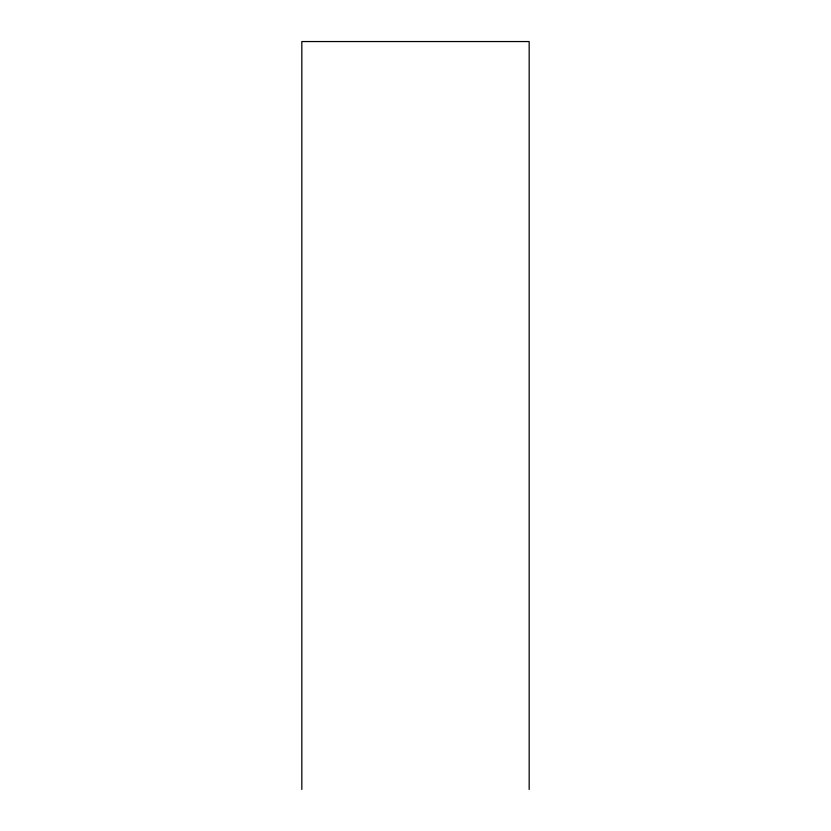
<?xml version="1.0" encoding="UTF-8"?>
<svg xmlns="http://www.w3.org/2000/svg" width="831" height="831" viewBox="0 0 831 831"><rect width="100%" height="100%" fill="white"/><g stroke="black" fill="none" stroke-linecap="round" stroke-linejoin="round"><path stroke-width="1.25" d="M529.17 789.45L529.17 41.55L301.83 41.55L301.83 789.45"/></g></svg>
